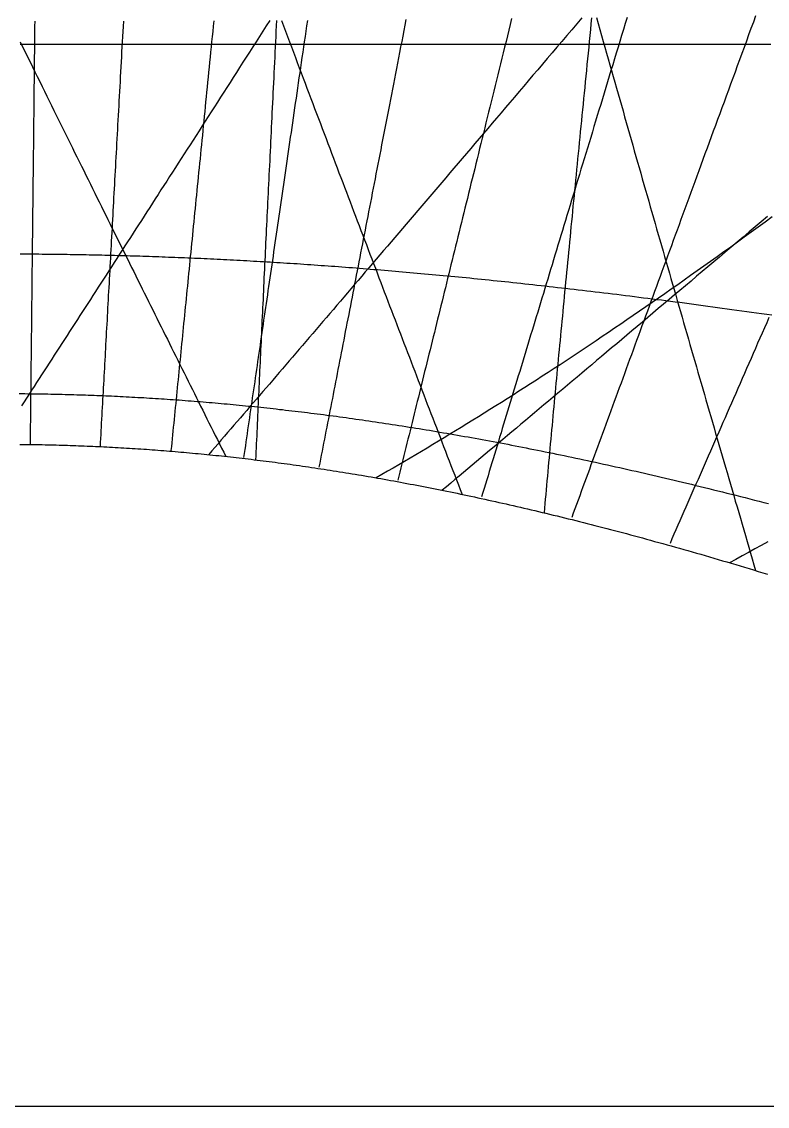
# Model space of a CAD drawing. Header units: millimetres. Extents: x -571 to 571, y -403 to 280.
# Drawn here: x 3.2 to 141, y -280 to -79.4 of the extents above; entities that cross this region are included whole.
import ezdxf

# ---------------------------------------------------------------- set-up
doc = ezdxf.new("R2010")
doc.units = ezdxf.units.MM
for name, color, linetype in [('DECL', 30, 'Continuous'), ('FAJR', 4, 'Continuous'), ('HOUR', 7, 'Continuous'), ('HOUR20', 8, 'Continuous'), ('OUTLINE', 7, 'Continuous'), ('RISE', 3, 'Continuous'), ('SET', 2, 'Continuous'), ('TEMP', 5, 'Continuous')]:
    doc.layers.add(name, color=color, linetype=linetype)

msp = doc.modelspace()

# ---------------------------------------------------------------- linework, layer by layer
at = {"layer": 'DECL'}
for points in [[(2.9, -83.6), (3.55, -83.6), (4.19, -83.6), (4.84, -83.6), (5.48, -83.6), (6.13, -83.6), (6.77, -83.6), (7.42, -83.6), (8.06, -83.6), (8.71, -83.6), (9.36, -83.6), (10, -83.6), (10.65, -83.6), (11.3, -83.6), (11.94, -83.6), (12.59, -83.6), (13.24, -83.6), (13.89, -83.6), (14.53, -83.6), (15.18, -83.6), (15.83, -83.6), (16.48, -83.6), (17.13, -83.6), (17.78, -83.6), (18.43, -83.6), (19.09, -83.6), (19.74, -83.6), (20.39, -83.6), (21.04, -83.6), (21.7, -83.6), (22.35, -83.6), (23, -83.6), (23.66, -83.6), (24.31, -83.6), (24.97, -83.6), (25.63, -83.6), (26.28, -83.6), (26.94, -83.6), (27.6, -83.6), (28.26, -83.6), (28.92, -83.6), (29.58, -83.6), (30.24, -83.6), (30.91, -83.6), (31.57, -83.6), (32.23, -83.6), (32.9, -83.6), (33.56, -83.6), (34.23, -83.6), (34.9, -83.6), (35.56, -83.6), (36.23, -83.6), (36.9, -83.6), (37.57, -83.6), (38.25, -83.6), (38.92, -83.6), (39.59, -83.6), (40.27, -83.6), (40.94, -83.6), (41.62, -83.6), (42.3, -83.6), (42.98, -83.6), (43.66, -83.6), (44.34, -83.6), (45.02, -83.6), (45.7, -83.6), (46.39, -83.6), (47.07, -83.6), (47.76, -83.6), (48.45, -83.6), (49.14, -83.6), (49.83, -83.6), (50.52, -83.6), (51.22, -83.6), (51.91, -83.6), (52.61, -83.6), (53.31, -83.6), (54, -83.6), (54.7, -83.6), (55.41, -83.6), (56.11, -83.6), (56.81, -83.6), (57.52, -83.6), (58.23, -83.6), (58.94, -83.6), (59.65, -83.6), (60.36, -83.6), (61.08, -83.6), (61.79, -83.6), (62.51, -83.6), (63.23, -83.6), (63.95, -83.6), (64.67, -83.6), (65.4, -83.6), (66.12, -83.6), (66.85, -83.6), (67.58, -83.6), (68.31, -83.6), (69.05, -83.6), (69.78, -83.6), (70.52, -83.6), (71.26, -83.6), (72, -83.6), (72.75, -83.6), (73.49, -83.6), (74.24, -83.6), (74.99, -83.6), (75.74, -83.6), (76.5, -83.6), (77.25, -83.6), (78.01, -83.6), (78.77, -83.6), (79.53, -83.6), (80.3, -83.6), (81.07, -83.6), (81.84, -83.6), (82.61, -83.6), (83.38, -83.6), (84.16, -83.6), (84.94, -83.6), (85.72, -83.6), (86.51, -83.6), (87.29, -83.6), (88.08, -83.6), (88.88, -83.6), (89.67, -83.6), (90.47, -83.6), (91.27, -83.6), (92.07, -83.6), (92.88, -83.6), (93.69, -83.6), (94.5, -83.6), (95.32, -83.6), (96.13, -83.6), (96.95, -83.6), (97.78, -83.6), (98.6, -83.6), (99.43, -83.6), (100.27, -83.6), (101.1, -83.6), (101.94, -83.6), (102.79, -83.6), (103.63, -83.6), (104.48, -83.6), (105.33, -83.6), (106.19, -83.6), (107.05, -83.6), (107.91, -83.6), (108.78, -83.6), (109.65, -83.6), (110.52, -83.6), (111.4, -83.6), (112.28, -83.6), (113.16, -83.6), (114.05, -83.6), (114.94, -83.6), (115.84, -83.6), (116.74, -83.6), (117.64, -83.6), (118.55, -83.6), (119.46, -83.6), (120.38, -83.6), (121.3, -83.6), (122.23, -83.6), (123.15, -83.6), (124.09, -83.6), (125.03, -83.6), (125.97, -83.6), (126.91, -83.6), (127.87, -83.6), (128.82, -83.6), (129.78, -83.6), (130.75, -83.6), (131.72, -83.6), (132.69, -83.6), (133.67, -83.6), (134.66, -83.6), (135.65, -83.6), (136.64, -83.6), (137.64, -83.6), (138.65, -83.6), (139.66, -83.6), (140.67, -83.6), (141.69, -83.6)], [(2.89, -122.36), (3.46, -122.36), (4.04, -122.37), (4.62, -122.37), (5.2, -122.37), (5.78, -122.38), (6.35, -122.38), (6.93, -122.39), (7.51, -122.39), (8.09, -122.4), (8.67, -122.4), (9.25, -122.41), (9.83, -122.42), (10.4, -122.43), (10.98, -122.43), (11.56, -122.44), (12.14, -122.45), (12.72, -122.46), (13.3, -122.47), (13.89, -122.48), (14.47, -122.49), (15.05, -122.5), (15.63, -122.51), (16.21, -122.52), (16.79, -122.53), (17.38, -122.55), (17.96, -122.56), (18.54, -122.57), (19.13, -122.59), (19.71, -122.6), (20.29, -122.62), (20.88, -122.63), (21.46, -122.65), (22.05, -122.66), (22.64, -122.68), (23.22, -122.7), (23.81, -122.71), (24.4, -122.73), (24.99, -122.75), (25.58, -122.77), (26.16, -122.79), (26.75, -122.81), (27.35, -122.83), (27.94, -122.85), (28.53, -122.87), (29.12, -122.89), (29.71, -122.91), (30.31, -122.94), (30.9, -122.96), (31.5, -122.98), (32.09, -123), (32.69, -123.03), (33.28, -123.05), (33.88, -123.08), (34.48, -123.1), (35.08, -123.13), (35.68, -123.16), (36.28, -123.18), (36.88, -123.21), (37.48, -123.24), (38.08, -123.27), (38.69, -123.3), (39.29, -123.32), (39.9, -123.35), (40.5, -123.38), (41.11, -123.42), (41.72, -123.45), (42.33, -123.48), (42.94, -123.51), (43.55, -123.54), (44.16, -123.58), (44.77, -123.61), (45.39, -123.64), (46, -123.68), (46.62, -123.71), (47.23, -123.75), (47.85, -123.79), (48.47, -123.82), (49.09, -123.86), (49.71, -123.9), (50.33, -123.93), (50.95, -123.97), (51.58, -124.01), (52.2, -124.05), (52.83, -124.09), (53.46, -124.13), (54.09, -124.17), (54.72, -124.22), (55.35, -124.26), (55.98, -124.3), (56.62, -124.34), (57.25, -124.39), (57.89, -124.43), (58.52, -124.48), (59.16, -124.52), (59.8, -124.57), (60.45, -124.62), (61.09, -124.66), (61.73, -124.71), (62.38, -124.76), (63.03, -124.81), (63.68, -124.86), (64.33, -124.91), (64.98, -124.96), (65.63, -125.01), (66.29, -125.06), (66.94, -125.11), (67.6, -125.16), (68.26, -125.22), (68.92, -125.27), (69.59, -125.33), (70.25, -125.38), (70.92, -125.44), (71.58, -125.49), (72.25, -125.55), (72.92, -125.61), (73.6, -125.67), (74.27, -125.73), (74.95, -125.78), (75.63, -125.84), (76.31, -125.91), (76.99, -125.97), (77.67, -126.03), (78.36, -126.09), (79.05, -126.15), (79.74, -126.22), (80.43, -126.28), (81.12, -126.35), (81.82, -126.41), (82.52, -126.48), (83.22, -126.55), (83.92, -126.62), (84.62, -126.68), (85.33, -126.75), (86.04, -126.82), (86.75, -126.89), (87.46, -126.97), (88.18, -127.04), (88.89, -127.11), (89.61, -127.18), (90.34, -127.26), (91.06, -127.33), (91.79, -127.41), (92.52, -127.48), (93.25, -127.56), (93.98, -127.64), (94.72, -127.72), (95.46, -127.8), (96.2, -127.88), (96.94, -127.96), (97.69, -128.04), (98.44, -128.12), (99.19, -128.21), (99.94, -128.29), (100.7, -128.37), (101.46, -128.46), (102.22, -128.55), (102.99, -128.63), (103.76, -128.72), (104.53, -128.81), (105.3, -128.9), (106.08, -128.99), (106.86, -129.08), (107.64, -129.17), (108.43, -129.27), (109.22, -129.36), (110.01, -129.46), (110.8, -129.55), (111.6, -129.65), (112.4, -129.75), (113.21, -129.84), (114.02, -129.94), (114.83, -130.04), (115.64, -130.15), (116.46, -130.25), (117.28, -130.35), (118.11, -130.46), (118.94, -130.56), (119.77, -130.67), (120.6, -130.77), (121.44, -130.88), (122.29, -130.99), (123.13, -131.1), (123.98, -131.21), (124.84, -131.32), (125.7, -131.44), (126.56, -131.55), (127.42, -131.67), (128.29, -131.78), (129.17, -131.9), (130.05, -132.02), (130.93, -132.14), (131.82, -132.26), (132.71, -132.38), (133.6, -132.5), (134.5, -132.63), (135.4, -132.75), (136.31, -132.88), (137.22, -133.01), (138.14, -133.13), (139.06, -133.26), (139.99, -133.4), (140.92, -133.53), (141.85, -133.66)], [(2.66, -148.21), (3.19, -148.21), (3.73, -148.21), (4.26, -148.22), (4.79, -148.22), (5.32, -148.23), (5.86, -148.24), (6.39, -148.24), (6.92, -148.25), (7.45, -148.26), (7.99, -148.27), (8.52, -148.28), (9.05, -148.29), (9.59, -148.3), (10.12, -148.31), (10.65, -148.33), (11.19, -148.34), (11.72, -148.35), (12.26, -148.37), (12.79, -148.38), (13.33, -148.4), (13.86, -148.42), (14.4, -148.43), (14.93, -148.45), (15.47, -148.47), (16.01, -148.49), (16.54, -148.51), (17.08, -148.53), (17.62, -148.55), (18.15, -148.57), (18.69, -148.6), (19.23, -148.62), (19.77, -148.64), (20.31, -148.67), (20.85, -148.69), (21.39, -148.72), (21.93, -148.75), (22.47, -148.77), (23.01, -148.8), (23.55, -148.83), (24.09, -148.86), (24.63, -148.89), (25.18, -148.92), (25.72, -148.95), (26.26, -148.98), (26.81, -149.02), (27.35, -149.05), (27.9, -149.08), (28.44, -149.12), (28.99, -149.16), (29.53, -149.19), (30.08, -149.23), (30.63, -149.27), (31.18, -149.3), (31.73, -149.34), (32.27, -149.38), (32.82, -149.42), (33.38, -149.46), (33.93, -149.51), (34.48, -149.55), (35.03, -149.59), (35.58, -149.64), (36.14, -149.68), (36.69, -149.73), (37.25, -149.77), (37.8, -149.82), (38.36, -149.87), (38.92, -149.92), (39.48, -149.97), (40.03, -150.01), (40.59, -150.07), (41.15, -150.12), (41.72, -150.17), (42.28, -150.22), (42.84, -150.28), (43.4, -150.33), (43.97, -150.38), (44.53, -150.44), (45.1, -150.5), (45.67, -150.55), (46.23, -150.61), (46.8, -150.67), (47.37, -150.73), (47.94, -150.79), (48.51, -150.85), (49.09, -150.92), (49.66, -150.98), (50.23, -151.04), (50.81, -151.11), (51.39, -151.17), (51.96, -151.24), (52.54, -151.3), (53.12, -151.37), (53.7, -151.44), (54.28, -151.51), (54.87, -151.58), (55.45, -151.65), (56.03, -151.72), (56.62, -151.79), (57.21, -151.87), (57.79, -151.94), (58.38, -152.02), (58.97, -152.09), (59.57, -152.17), (60.16, -152.25), (60.75, -152.33), (61.35, -152.4), (61.94, -152.48), (62.54, -152.57), (63.14, -152.65), (63.74, -152.73), (64.34, -152.81), (64.95, -152.9), (65.55, -152.98), (66.16, -153.07), (66.76, -153.16), (67.37, -153.25), (67.98, -153.33), (68.59, -153.43), (69.2, -153.52), (69.82, -153.61), (70.43, -153.7), (71.05, -153.79), (71.67, -153.89), (72.29, -153.98), (72.91, -154.08), (73.53, -154.18), (74.16, -154.28), (74.78, -154.38), (75.41, -154.48), (76.04, -154.58), (76.67, -154.68), (77.3, -154.78), (77.94, -154.89), (78.58, -154.99), (79.21, -155.1), (79.85, -155.21), (80.49, -155.32), (81.14, -155.43), (81.78, -155.54), (82.43, -155.65), (83.08, -155.76), (83.73, -155.88), (84.38, -155.99), (85.03, -156.11), (85.69, -156.22), (86.35, -156.34), (87.01, -156.46), (87.67, -156.58), (88.33, -156.7), (89, -156.82), (89.66, -156.95), (90.33, -157.07), (91.01, -157.2), (91.68, -157.33), (92.36, -157.45), (93.03, -157.58), (93.71, -157.71), (94.4, -157.85), (95.08, -157.98), (95.77, -158.11), (96.46, -158.25), (97.15, -158.39), (97.84, -158.52), (98.54, -158.66), (99.24, -158.8), (99.94, -158.94), (100.64, -159.09), (101.35, -159.23), (102.05, -159.38), (102.77, -159.52), (103.48, -159.67), (104.19, -159.82), (104.91, -159.97), (105.63, -160.12), (106.36, -160.28), (107.08, -160.43), (107.81, -160.59), (108.54, -160.74), (109.28, -160.9), (110.01, -161.06), (110.75, -161.23), (111.5, -161.39), (112.24, -161.55), (112.99, -161.72), (113.74, -161.89), (114.49, -162.06), (115.25, -162.23), (116.01, -162.4), (116.77, -162.57), (117.54, -162.75), (118.31, -162.92), (119.08, -163.1), (119.86, -163.28), (120.64, -163.46), (121.42, -163.64), (122.2, -163.83), (122.99, -164.01), (123.78, -164.2), (124.58, -164.39), (125.38, -164.58), (126.18, -164.78), (126.99, -164.97), (127.79, -165.17), (128.61, -165.36), (129.42, -165.56), (130.24, -165.76), (131.07, -165.97), (131.9, -166.17), (132.73, -166.38), (133.56, -166.59), (134.4, -166.8), (135.24, -167.01), (136.09, -167.22), (136.94, -167.44), (137.8, -167.66), (138.65, -167.88), (139.52, -168.1), (140.38, -168.32), (141.26, -168.55)], [(2.84, -157.59), (3.35, -157.59), (3.87, -157.59), (4.38, -157.6), (4.9, -157.61), (5.42, -157.61), (5.93, -157.62), (6.45, -157.63), (6.97, -157.64), (7.48, -157.65), (8, -157.66), (8.52, -157.67), (9.03, -157.69), (9.55, -157.7), (10.07, -157.71), (10.59, -157.73), (11.1, -157.74), (11.62, -157.76), (12.14, -157.77), (12.66, -157.79), (13.18, -157.81), (13.69, -157.83), (14.21, -157.85), (14.73, -157.87), (15.25, -157.89), (15.77, -157.91), (16.29, -157.93), (16.81, -157.96), (17.33, -157.98), (17.85, -158.01), (18.37, -158.03), (18.9, -158.06), (19.42, -158.08), (19.94, -158.11), (20.46, -158.14), (20.99, -158.17), (21.51, -158.2), (22.03, -158.23), (22.56, -158.26), (23.08, -158.29), (23.6, -158.33), (24.13, -158.36), (24.66, -158.39), (25.18, -158.43), (25.71, -158.47), (26.23, -158.5), (26.76, -158.54), (27.29, -158.58), (27.82, -158.62), (28.35, -158.66), (28.88, -158.7), (29.41, -158.74), (29.94, -158.78), (30.47, -158.82), (31, -158.87), (31.53, -158.91), (32.06, -158.96), (32.6, -159), (33.13, -159.05), (33.66, -159.1), (34.2, -159.15), (34.73, -159.2), (35.27, -159.25), (35.81, -159.3), (36.34, -159.35), (36.88, -159.4), (37.42, -159.45), (37.96, -159.51), (38.5, -159.56), (39.04, -159.62), (39.58, -159.67), (40.12, -159.73), (40.67, -159.79), (41.21, -159.85), (41.75, -159.91), (42.3, -159.97), (42.84, -160.03), (43.39, -160.09), (43.94, -160.16), (44.49, -160.22), (45.04, -160.28), (45.59, -160.35), (46.14, -160.42), (46.69, -160.48), (47.24, -160.55), (47.79, -160.62), (48.35, -160.69), (48.9, -160.76), (49.46, -160.83), (50.01, -160.91), (50.57, -160.98), (51.13, -161.05), (51.69, -161.13), (52.25, -161.21), (52.81, -161.28), (53.37, -161.36), (53.94, -161.44), (54.5, -161.52), (55.07, -161.6), (55.63, -161.68), (56.2, -161.76), (56.77, -161.85), (57.34, -161.93), (57.91, -162.02), (58.48, -162.1), (59.06, -162.19), (59.63, -162.28), (60.2, -162.37), (60.78, -162.46), (61.36, -162.55), (61.94, -162.64), (62.52, -162.73), (63.1, -162.83), (63.68, -162.92), (64.26, -163.02), (64.85, -163.12), (65.44, -163.21), (66.02, -163.31), (66.61, -163.41), (67.2, -163.51), (67.79, -163.62), (68.39, -163.72), (68.98, -163.82), (69.58, -163.93), (70.17, -164.03), (70.77, -164.14), (71.37, -164.25), (71.97, -164.36), (72.57, -164.47), (73.18, -164.58), (73.78, -164.69), (74.39, -164.81), (75, -164.92), (75.61, -165.04), (76.22, -165.15), (76.83, -165.27), (77.45, -165.39), (78.06, -165.51), (78.68, -165.63), (79.3, -165.75), (79.92, -165.88), (80.54, -166), (81.17, -166.13), (81.79, -166.26), (82.42, -166.38), (83.05, -166.51), (83.68, -166.64), (84.32, -166.78), (84.95, -166.91), (85.59, -167.04), (86.23, -167.18), (86.87, -167.32), (87.51, -167.45), (88.15, -167.59), (88.8, -167.73), (89.45, -167.88), (90.1, -168.02), (90.75, -168.16), (91.4, -168.31), (92.06, -168.45), (92.72, -168.6), (93.38, -168.75), (94.04, -168.9), (94.7, -169.06), (95.37, -169.21), (96.04, -169.36), (96.71, -169.52), (97.38, -169.68), (98.05, -169.84), (98.73, -170), (99.41, -170.16), (100.09, -170.32), (100.78, -170.49), (101.46, -170.65), (102.15, -170.82), (102.84, -170.99), (103.53, -171.16), (104.23, -171.33), (104.93, -171.51), (105.63, -171.68), (106.33, -171.86), (107.04, -172.04), (107.75, -172.21), (108.46, -172.4), (109.17, -172.58), (109.89, -172.76), (110.61, -172.95), (111.33, -173.14), (112.05, -173.33), (112.78, -173.52), (113.51, -173.71), (114.24, -173.9), (114.97, -174.1), (115.71, -174.3), (116.45, -174.49), (117.2, -174.7), (117.94, -174.9), (118.69, -175.1), (119.45, -175.31), (120.2, -175.52), (120.96, -175.73), (121.72, -175.94), (122.49, -176.15), (123.26, -176.37), (124.03, -176.58), (124.8, -176.8), (125.58, -177.02), (126.36, -177.24), (127.15, -177.47), (127.94, -177.7), (128.73, -177.92), (129.52, -178.15), (130.32, -178.39), (131.12, -178.62), (131.93, -178.86), (132.74, -179.1), (133.55, -179.34), (134.37, -179.58), (135.19, -179.82), (136.01, -180.07), (136.84, -180.32), (137.67, -180.57), (138.51, -180.82), (139.34, -181.08), (140.19, -181.34), (141.04, -181.6)]]:
    msp.add_lwpolyline(points, dxfattribs=at)
at = {"layer": 'FAJR'}
msp.add_lwpolyline([(141.93, -115.52), (140.63, -116.47), (139.34, -117.42), (138.05, -118.35), (136.78, -119.28), (135.51, -120.19), (134.26, -121.1), (133.01, -122), (131.76, -122.89), (130.53, -123.77), (129.3, -124.65), (128.08, -125.51), (126.86, -126.37), (125.66, -127.22), (124.46, -128.07), (123.26, -128.9), (122.08, -129.73), (120.89, -130.56), (119.72, -131.37), (118.55, -132.18), (117.39, -132.98), (116.23, -133.78), (115.08, -134.57), (113.93, -135.35), (112.79, -136.12), (111.65, -136.89), (110.52, -137.66), (109.39, -138.42), (108.26, -139.17), (107.15, -139.91), (106.03, -140.66), (104.92, -141.39), (103.82, -142.12), (102.71, -142.85), (101.61, -143.57), (100.52, -144.28), (99.43, -144.99), (98.34, -145.69), (97.25, -146.39), (96.17, -147.09), (95.09, -147.78), (94.02, -148.46), (92.94, -149.14), (91.87, -149.82), (90.81, -150.49), (89.74, -151.16), (88.68, -151.83), (87.61, -152.49), (86.55, -153.14), (85.5, -153.8), (84.44, -154.44), (83.38, -155.09), (82.33, -155.73), (81.28, -156.37), (80.23, -157), (79.18, -157.63), (78.13, -158.26), (77.08, -158.88), (76.03, -159.51), (74.98, -160.12), (73.93, -160.74), (72.88, -161.35), (71.84, -161.96), (70.79, -162.57), (69.74, -163.17), (68.69, -163.77)], dxfattribs=at)
at = {"layer": 'HOUR'}
for points in [[(5.56, -79.35), (5.55, -80.31), (5.54, -81.25), (5.53, -82.2), (5.52, -83.14), (5.51, -84.07), (5.5, -85), (5.49, -85.92), (5.48, -86.84), (5.47, -87.76), (5.46, -88.67), (5.45, -89.58), (5.44, -90.48), (5.43, -91.38), (5.42, -92.27), (5.41, -93.16), (5.4, -94.05), (5.39, -94.93), (5.38, -95.81), (5.37, -96.68), (5.36, -97.55), (5.35, -98.42), (5.34, -99.28), (5.33, -100.14), (5.32, -100.99), (5.32, -101.85), (5.31, -102.7), (5.3, -103.54), (5.29, -104.38), (5.28, -105.22), (5.27, -106.06), (5.26, -106.89), (5.25, -107.72), (5.24, -108.54), (5.23, -109.37), (5.22, -110.19), (5.22, -111), (5.21, -111.82), (5.2, -112.63), (5.19, -113.44), (5.18, -114.24), (5.17, -115.05), (5.16, -115.85), (5.15, -116.65), (5.15, -117.44), (5.14, -118.23), (5.13, -119.02), (5.12, -119.81), (5.11, -120.6), (5.1, -121.38), (5.09, -122.16), (5.09, -122.94), (5.08, -123.71), (5.07, -124.49), (5.06, -125.26), (5.05, -126.03), (5.04, -126.8), (5.04, -127.56), (5.03, -128.33), (5.02, -129.09), (5.01, -129.85), (5, -130.6), (4.99, -131.36), (4.99, -132.11), (4.98, -132.86), (4.97, -133.61), (4.96, -134.36), (4.95, -135.11), (4.95, -135.85), (4.94, -136.6), (4.93, -137.34), (4.92, -138.08), (4.91, -138.82), (4.91, -139.56), (4.9, -140.29), (4.89, -141.03), (4.88, -141.76), (4.87, -142.49), (4.87, -143.22), (4.86, -143.95), (4.85, -144.68), (4.84, -145.4), (4.83, -146.13), (4.83, -146.85), (4.82, -147.57), (4.81, -148.3), (4.8, -149.02), (4.79, -149.74), (4.79, -150.45), (4.78, -151.17), (4.77, -151.89), (4.76, -152.6), (4.76, -153.32), (4.75, -154.03), (4.74, -154.75), (4.73, -155.46), (4.73, -156.17), (4.72, -156.88), (4.71, -157.59)], [(55.98, -79.18), (55.83, -80.17), (55.69, -81.16), (55.55, -82.14), (55.4, -83.12), (55.26, -84.09), (55.12, -85.06), (54.98, -86.02), (54.84, -86.98), (54.7, -87.93), (54.57, -88.88), (54.43, -89.82), (54.29, -90.76), (54.16, -91.69), (54.02, -92.62), (53.89, -93.54), (53.75, -94.46), (53.62, -95.38), (53.48, -96.29), (53.35, -97.2), (53.22, -98.1), (53.09, -99), (52.96, -99.9), (52.83, -100.79), (52.7, -101.68), (52.57, -102.56), (52.44, -103.44), (52.32, -104.32), (52.19, -105.19), (52.06, -106.06), (51.94, -106.93), (51.81, -107.79), (51.68, -108.65), (51.56, -109.5), (51.44, -110.36), (51.31, -111.2), (51.19, -112.05), (51.07, -112.89), (50.94, -113.73), (50.82, -114.57), (50.7, -115.4), (50.58, -116.23), (50.46, -117.06), (50.34, -117.89), (50.22, -118.71), (50.1, -119.53), (49.98, -120.34), (49.86, -121.16), (49.74, -121.97), (49.63, -122.78), (49.51, -123.58), (49.39, -124.39), (49.27, -125.19), (49.16, -125.98), (49.04, -126.78), (48.93, -127.57), (48.81, -128.37), (48.7, -129.16), (48.58, -129.94), (48.47, -130.73), (48.35, -131.51), (48.24, -132.29), (48.13, -133.07), (48.01, -133.85), (47.9, -134.62), (47.79, -135.39), (47.68, -136.16), (47.56, -136.93), (47.45, -137.7), (47.34, -138.46), (47.23, -139.23), (47.12, -139.99), (47.01, -140.75), (46.9, -141.51), (46.79, -142.26), (46.68, -143.02), (46.57, -143.77), (46.46, -144.52), (46.35, -145.27), (46.24, -146.02), (46.13, -146.77), (46.02, -147.52), (45.91, -148.26), (45.8, -149), (45.7, -149.75), (45.59, -150.49), (45.48, -151.23), (45.37, -151.96), (45.27, -152.7), (45.16, -153.44), (45.05, -154.17), (44.94, -154.91), (44.84, -155.64), (44.73, -156.37), (44.62, -157.1), (44.52, -157.83), (44.41, -158.56), (44.31, -159.29), (44.2, -160.01)], [(115.1, -78.62), (114.76, -79.74), (114.43, -80.85), (114.09, -81.96), (113.76, -83.06), (113.43, -84.15), (113.1, -85.23), (112.77, -86.31), (112.44, -87.39), (112.12, -88.45), (111.8, -89.51), (111.48, -90.57), (111.16, -91.62), (110.84, -92.66), (110.53, -93.7), (110.22, -94.73), (109.9, -95.76), (109.59, -96.78), (109.29, -97.79), (108.98, -98.8), (108.68, -99.81), (108.37, -100.81), (108.07, -101.8), (107.77, -102.79), (107.47, -103.78), (107.17, -104.76), (106.88, -105.74), (106.58, -106.71), (106.29, -107.67), (106, -108.63), (105.71, -109.59), (105.42, -110.55), (105.13, -111.49), (104.84, -112.44), (104.56, -113.38), (104.27, -114.32), (103.99, -115.25), (103.71, -116.18), (103.43, -117.1), (103.15, -118.02), (102.87, -118.94), (102.59, -119.85), (102.32, -120.76), (102.04, -121.67), (101.77, -122.57), (101.5, -123.47), (101.23, -124.36), (100.96, -125.25), (100.69, -126.14), (100.42, -127.03), (100.15, -127.91), (99.88, -128.79), (99.62, -129.66), (99.35, -130.53), (99.09, -131.4), (98.83, -132.27), (98.57, -133.13), (98.3, -133.99), (98.04, -134.85), (97.78, -135.7), (97.53, -136.56), (97.27, -137.4), (97.01, -138.25), (96.76, -139.09), (96.5, -139.94), (96.25, -140.77), (95.99, -141.61), (95.74, -142.44), (95.49, -143.27), (95.24, -144.1), (94.99, -144.93), (94.74, -145.75), (94.49, -146.58), (94.24, -147.4), (93.99, -148.21), (93.74, -149.03), (93.5, -149.84), (93.25, -150.65), (93, -151.46), (92.76, -152.27), (92.51, -153.08), (92.27, -153.88), (92.03, -154.68), (91.79, -155.48), (91.54, -156.28), (91.3, -157.07), (91.06, -157.87), (90.82, -158.66), (90.58, -159.45), (90.34, -160.24), (90.1, -161.03), (89.86, -161.82), (89.62, -162.6), (89.39, -163.38), (89.15, -164.17), (88.91, -164.95), (88.68, -165.73), (88.44, -166.5), (88.2, -167.28)]]:
    msp.add_lwpolyline(points, dxfattribs=at)
at = {"layer": 'HOUR20'}
for points in [[(21.95, -79.33), (21.9, -80.29), (21.85, -81.24), (21.79, -82.19), (21.74, -83.13), (21.69, -84.07), (21.64, -85.01), (21.59, -85.94), (21.54, -86.86), (21.49, -87.78), (21.44, -88.7), (21.39, -89.61), (21.34, -90.52), (21.29, -91.42), (21.24, -92.32), (21.19, -93.21), (21.14, -94.1), (21.09, -94.99), (21.04, -95.87), (21, -96.75), (20.95, -97.63), (20.9, -98.5), (20.85, -99.37), (20.81, -100.23), (20.76, -101.09), (20.71, -101.95), (20.67, -102.8), (20.62, -103.65), (20.57, -104.5), (20.53, -105.34), (20.48, -106.18), (20.44, -107.01), (20.39, -107.85), (20.34, -108.68), (20.3, -109.51), (20.25, -110.33), (20.21, -111.15), (20.16, -111.97), (20.12, -112.78), (20.08, -113.6), (20.03, -114.41), (19.99, -115.21), (19.94, -116.02), (19.9, -116.82), (19.86, -117.62), (19.81, -118.41), (19.77, -119.21), (19.72, -120), (19.68, -120.79), (19.64, -121.57), (19.6, -122.36), (19.55, -123.14), (19.51, -123.92), (19.47, -124.7), (19.43, -125.47), (19.38, -126.24), (19.34, -127.02), (19.3, -127.78), (19.26, -128.55), (19.22, -129.32), (19.17, -130.08), (19.13, -130.84), (19.09, -131.6), (19.05, -132.35), (19.01, -133.11), (18.97, -133.86), (18.93, -134.61), (18.88, -135.36), (18.84, -136.11), (18.8, -136.86), (18.76, -137.6), (18.72, -138.35), (18.68, -139.09), (18.64, -139.83), (18.6, -140.57), (18.56, -141.3), (18.52, -142.04), (18.48, -142.77), (18.44, -143.51), (18.4, -144.24), (18.36, -144.97), (18.32, -145.7), (18.28, -146.43), (18.24, -147.15), (18.2, -147.88), (18.16, -148.6), (18.12, -149.32), (18.08, -150.05), (18.04, -150.77), (18, -151.49), (17.96, -152.21), (17.92, -152.93), (17.88, -153.64), (17.84, -154.36), (17.81, -155.07), (17.77, -155.79), (17.73, -156.5), (17.69, -157.22), (17.65, -157.93)], [(38.66, -79.27), (38.57, -80.24), (38.47, -81.21), (38.37, -82.17), (38.28, -83.13), (38.19, -84.08), (38.09, -85.03), (38, -85.97), (37.9, -86.91), (37.81, -87.84), (37.72, -88.77), (37.63, -89.69), (37.54, -90.61), (37.45, -91.52), (37.35, -92.43), (37.26, -93.34), (37.17, -94.24), (37.09, -95.14), (37, -96.03), (36.91, -96.92), (36.82, -97.81), (36.73, -98.69), (36.65, -99.57), (36.56, -100.44), (36.47, -101.31), (36.39, -102.18), (36.3, -103.05), (36.21, -103.91), (36.13, -104.76), (36.04, -105.61), (35.96, -106.46), (35.88, -107.31), (35.79, -108.15), (35.71, -108.99), (35.63, -109.83), (35.54, -110.66), (35.46, -111.49), (35.38, -112.32), (35.3, -113.15), (35.21, -113.97), (35.13, -114.79), (35.05, -115.6), (34.97, -116.42), (34.89, -117.23), (34.81, -118.03), (34.73, -118.84), (34.65, -119.64), (34.57, -120.44), (34.49, -121.24), (34.41, -122.03), (34.33, -122.83), (34.25, -123.62), (34.18, -124.4), (34.1, -125.19), (34.02, -125.97), (33.94, -126.75), (33.87, -127.53), (33.79, -128.31), (33.71, -129.08), (33.63, -129.86), (33.56, -130.63), (33.48, -131.39), (33.4, -132.16), (33.33, -132.93), (33.25, -133.69), (33.18, -134.45), (33.1, -135.21), (33.03, -135.96), (32.95, -136.72), (32.88, -137.47), (32.8, -138.22), (32.73, -138.98), (32.65, -139.72), (32.58, -140.47), (32.5, -141.22), (32.43, -141.96), (32.36, -142.7), (32.28, -143.44), (32.21, -144.18), (32.14, -144.92), (32.06, -145.66), (31.99, -146.39), (31.92, -147.13), (31.84, -147.86), (31.77, -148.59), (31.7, -149.32), (31.63, -150.05), (31.55, -150.78), (31.48, -151.51), (31.41, -152.24), (31.34, -152.96), (31.26, -153.68), (31.19, -154.41), (31.12, -155.13), (31.05, -155.85), (30.98, -156.57), (30.91, -157.29), (30.83, -158.01), (30.76, -158.73)], [(74.22, -79.04), (74.02, -80.07), (73.82, -81.08), (73.62, -82.1), (73.43, -83.1), (73.23, -84.1), (73.04, -85.1), (72.85, -86.09), (72.65, -87.08), (72.46, -88.06), (72.27, -89.03), (72.09, -90), (71.9, -90.97), (71.71, -91.93), (71.52, -92.88), (71.34, -93.84), (71.16, -94.78), (70.97, -95.72), (70.79, -96.66), (70.61, -97.59), (70.43, -98.52), (70.25, -99.45), (70.07, -100.37), (69.89, -101.28), (69.71, -102.19), (69.54, -103.1), (69.36, -104.01), (69.19, -104.91), (69.01, -105.8), (68.84, -106.69), (68.67, -107.58), (68.5, -108.47), (68.32, -109.35), (68.15, -110.23), (67.98, -111.1), (67.81, -111.97), (67.65, -112.84), (67.48, -113.7), (67.31, -114.56), (67.14, -115.42), (66.98, -116.27), (66.81, -117.13), (66.65, -117.97), (66.48, -118.82), (66.32, -119.66), (66.16, -120.5), (65.99, -121.33), (65.83, -122.17), (65.67, -123), (65.51, -123.83), (65.35, -124.65), (65.19, -125.47), (65.03, -126.29), (64.87, -127.11), (64.71, -127.92), (64.55, -128.74), (64.4, -129.54), (64.24, -130.35), (64.08, -131.16), (63.93, -131.96), (63.77, -132.76), (63.62, -133.56), (63.46, -134.35), (63.31, -135.15), (63.15, -135.94), (63, -136.73), (62.85, -137.51), (62.7, -138.3), (62.54, -139.08), (62.39, -139.86), (62.24, -140.64), (62.09, -141.42), (61.94, -142.19), (61.79, -142.97), (61.64, -143.74), (61.49, -144.51), (61.34, -145.28), (61.19, -146.05), (61.04, -146.81), (60.89, -147.57), (60.74, -148.34), (60.6, -149.1), (60.45, -149.86), (60.3, -150.61), (60.15, -151.37), (60.01, -152.12), (59.86, -152.88), (59.71, -153.63), (59.57, -154.38), (59.42, -155.13), (59.28, -155.88), (59.13, -156.63), (58.99, -157.37), (58.84, -158.12), (58.7, -158.86), (58.55, -159.6), (58.41, -160.35), (58.27, -161.09), (58.12, -161.83)], [(93.76, -78.86), (93.5, -79.93), (93.24, -80.98), (92.98, -82.04), (92.72, -83.08), (92.46, -84.12), (92.21, -85.16), (91.95, -86.19), (91.7, -87.21), (91.45, -88.23), (91.2, -89.24), (90.95, -90.25), (90.71, -91.25), (90.46, -92.25), (90.22, -93.24), (89.97, -94.22), (89.73, -95.21), (89.49, -96.18), (89.25, -97.15), (89.01, -98.12), (88.78, -99.08), (88.54, -100.04), (88.3, -100.99), (88.07, -101.94), (87.84, -102.88), (87.61, -103.82), (87.38, -104.76), (87.15, -105.69), (86.92, -106.62), (86.69, -107.54), (86.46, -108.46), (86.24, -109.37), (86.01, -110.28), (85.79, -111.19), (85.57, -112.09), (85.35, -112.99), (85.12, -113.89), (84.91, -114.78), (84.69, -115.67), (84.47, -116.56), (84.25, -117.44), (84.03, -118.31), (83.82, -119.19), (83.6, -120.06), (83.39, -120.93), (83.18, -121.79), (82.96, -122.66), (82.75, -123.52), (82.54, -124.37), (82.33, -125.22), (82.12, -126.07), (81.91, -126.92), (81.7, -127.76), (81.5, -128.61), (81.29, -129.44), (81.08, -130.28), (80.88, -131.11), (80.67, -131.94), (80.47, -132.77), (80.27, -133.6), (80.06, -134.42), (79.86, -135.24), (79.66, -136.06), (79.46, -136.87), (79.26, -137.69), (79.06, -138.5), (78.86, -139.31), (78.66, -140.11), (78.46, -140.92), (78.26, -141.72), (78.07, -142.52), (77.87, -143.32), (77.67, -144.11), (77.48, -144.91), (77.28, -145.7), (77.09, -146.49), (76.89, -147.28), (76.7, -148.06), (76.51, -148.85), (76.31, -149.63), (76.12, -150.41), (75.93, -151.19), (75.74, -151.97), (75.54, -152.75), (75.35, -153.52), (75.16, -154.29), (74.97, -155.07), (74.78, -155.84), (74.59, -156.61), (74.4, -157.37), (74.22, -158.14), (74.03, -158.9), (73.84, -159.67), (73.65, -160.43), (73.46, -161.19), (73.28, -161.95), (73.09, -162.71), (72.9, -163.46), (72.72, -164.22)], [(138.88, -78.32), (138.45, -79.51), (138.01, -80.69), (137.58, -81.86), (137.16, -83.02), (136.73, -84.18), (136.31, -85.33), (135.89, -86.47), (135.48, -87.61), (135.06, -88.74), (134.65, -89.86), (134.24, -90.98), (133.84, -92.09), (133.43, -93.19), (133.03, -94.29), (132.63, -95.38), (132.23, -96.46), (131.84, -97.54), (131.44, -98.61), (131.05, -99.68), (130.66, -100.74), (130.28, -101.79), (129.89, -102.84), (129.51, -103.88), (129.13, -104.92), (128.75, -105.95), (128.38, -106.98), (128, -108), (127.63, -109.02), (127.26, -110.03), (126.89, -111.04), (126.52, -112.04), (126.16, -113.04), (125.79, -114.03), (125.43, -115.02), (125.07, -116), (124.71, -116.98), (124.35, -117.95), (124, -118.92), (123.64, -119.89), (123.29, -120.85), (122.94, -121.8), (122.59, -122.76), (122.24, -123.7), (121.9, -124.65), (121.55, -125.59), (121.21, -126.53), (120.87, -127.46), (120.53, -128.39), (120.19, -129.31), (119.85, -130.23), (119.51, -131.15), (119.18, -132.07), (118.85, -132.98), (118.51, -133.88), (118.18, -134.79), (117.85, -135.69), (117.52, -136.59), (117.19, -137.48), (116.87, -138.37), (116.54, -139.26), (116.22, -140.14), (115.9, -141.02), (115.57, -141.9), (115.25, -142.78), (114.93, -143.65), (114.61, -144.52), (114.3, -145.39), (113.98, -146.25), (113.66, -147.11), (113.35, -147.97), (113.03, -148.83), (112.72, -149.68), (112.41, -150.53), (112.1, -151.38), (111.79, -152.23), (111.48, -153.07), (111.17, -153.92), (110.86, -154.75), (110.55, -155.59), (110.25, -156.43), (109.94, -157.26), (109.64, -158.09), (109.33, -158.92), (109.03, -159.74), (108.73, -160.57), (108.43, -161.39), (108.13, -162.21), (107.83, -163.03), (107.53, -163.85), (107.23, -164.66), (106.93, -165.47), (106.63, -166.29), (106.34, -167.1), (106.04, -167.9), (105.75, -168.71), (105.45, -169.51), (105.16, -170.32), (104.86, -171.12)], [(141.34, -134.13), (140.92, -135.09), (140.5, -136.05), (140.08, -137.01), (139.67, -137.96), (139.25, -138.9), (138.84, -139.85), (138.43, -140.79), (138.02, -141.72), (137.61, -142.65), (137.2, -143.58), (136.8, -144.51), (136.39, -145.43), (135.99, -146.35), (135.59, -147.26), (135.19, -148.17), (134.79, -149.08), (134.39, -149.98), (134, -150.89), (133.6, -151.78), (133.21, -152.68), (132.82, -153.57), (132.43, -154.46), (132.04, -155.35), (131.65, -156.23), (131.27, -157.11), (130.88, -157.99), (130.5, -158.87), (130.12, -159.74), (129.73, -160.61), (129.35, -161.48), (128.97, -162.35), (128.6, -163.21), (128.22, -164.07), (127.84, -164.93), (127.47, -165.78), (127.09, -166.64), (126.72, -167.49), (126.35, -168.34), (125.98, -169.18), (125.6, -170.03), (125.24, -170.87), (124.87, -171.71), (124.5, -172.55), (124.13, -173.39), (123.77, -174.22), (123.4, -175.05), (123.04, -175.89)]]:
    msp.add_lwpolyline(points, dxfattribs=at)
at = {"layer": 'OUTLINE'}
msp.add_lwpolyline([(-570, -280), (570, -280), (570, 280), (-570, 280)], close=True, dxfattribs=at)
at = {"layer": 'RISE'}
for points in [[(49.01, -79.21), (48.38, -80.2), (47.75, -81.18), (47.13, -82.15), (46.51, -83.12), (45.89, -84.08), (45.28, -85.04), (44.67, -85.99), (44.06, -86.93), (43.46, -87.87), (42.86, -88.8), (42.27, -89.73), (41.68, -90.65), (41.09, -91.57), (40.51, -92.48), (39.93, -93.38), (39.35, -94.28), (38.78, -95.18), (38.2, -96.07), (37.64, -96.95), (37.07, -97.84), (36.51, -98.71), (35.95, -99.58), (35.39, -100.45), (34.84, -101.31), (34.29, -102.17), (33.74, -103.02), (33.19, -103.87), (32.65, -104.72), (32.11, -105.56), (31.57, -106.4), (31.03, -107.23), (30.5, -108.06), (29.97, -108.89), (29.44, -109.71), (28.91, -110.53), (28.39, -111.35), (27.86, -112.16), (27.34, -112.97), (26.83, -113.77), (26.31, -114.58), (25.79, -115.37), (25.28, -116.17), (24.77, -116.96), (24.26, -117.75), (23.75, -118.54), (23.25, -119.33), (22.75, -120.11), (22.24, -120.89), (21.74, -121.66), (21.24, -122.44), (20.75, -123.21), (20.25, -123.98), (19.76, -124.74), (19.26, -125.51), (18.77, -126.27), (18.28, -127.03), (17.79, -127.78), (17.31, -128.54), (16.82, -129.29), (16.33, -130.04), (15.85, -130.79), (15.37, -131.54), (14.89, -132.28), (14.41, -133.03), (13.93, -133.77), (13.45, -134.51), (12.97, -135.25), (12.5, -135.98), (12.02, -136.72), (11.55, -137.45), (11.07, -138.18), (10.6, -138.91), (10.13, -139.64), (9.66, -140.37), (9.19, -141.1), (8.72, -141.82), (8.25, -142.55), (7.78, -143.27), (7.31, -143.99), (6.84, -144.71), (6.38, -145.43), (5.91, -146.15), (5.45, -146.87), (4.98, -147.59), (4.52, -148.31), (4.05, -149.02), (3.59, -149.74), (3.12, -150.45)], [(106.74, -78.7), (105.8, -79.81), (104.87, -80.91), (103.95, -81.99), (103.03, -83.07), (102.12, -84.14), (101.22, -85.2), (100.33, -86.24), (99.45, -87.29), (98.57, -88.32), (97.7, -89.34), (96.84, -90.36), (95.98, -91.37), (95.13, -92.36), (94.28, -93.36), (93.45, -94.34), (92.62, -95.32), (91.79, -96.29), (90.97, -97.25), (90.16, -98.2), (89.35, -99.15), (88.55, -100.09), (87.76, -101.03), (86.97, -101.96), (86.18, -102.88), (85.4, -103.79), (84.63, -104.7), (83.86, -105.61), (83.09, -106.5), (82.33, -107.39), (81.58, -108.28), (80.83, -109.16), (80.08, -110.03), (79.34, -110.9), (78.61, -111.76), (77.88, -112.62), (77.15, -113.48), (76.43, -114.32), (75.71, -115.17), (74.99, -116), (74.28, -116.84), (73.57, -117.67), (72.87, -118.49), (72.17, -119.31), (71.47, -120.12), (70.78, -120.93), (70.09, -121.74), (69.41, -122.54), (68.73, -123.34), (68.05, -124.14), (67.37, -124.93), (66.7, -125.71), (66.03, -126.49), (65.37, -127.27), (64.7, -128.05), (64.04, -128.82), (63.39, -129.59), (62.73, -130.35), (62.08, -131.11), (61.44, -131.87), (60.79, -132.62), (60.15, -133.38), (59.51, -134.12), (58.87, -134.87), (58.23, -135.61), (57.6, -136.35), (56.97, -137.09), (56.34, -137.82), (55.72, -138.55), (55.09, -139.28), (54.47, -140.01), (53.85, -140.73), (53.23, -141.45), (52.62, -142.17), (52, -142.88), (51.39, -143.6), (50.78, -144.31), (50.17, -145.02), (49.57, -145.72), (48.96, -146.43), (48.36, -147.13), (47.76, -147.83), (47.16, -148.53), (46.56, -149.23), (45.96, -149.92), (45.37, -150.61), (44.78, -151.31), (44.18, -152), (43.59, -152.68), (43, -153.37), (42.41, -154.06), (41.83, -154.74), (41.24, -155.42), (40.65, -156.1), (40.07, -156.78), (39.49, -157.46), (38.9, -158.14), (38.32, -158.81), (37.74, -159.49)], [(141.06, -115.44), (139.92, -116.41), (138.78, -117.37), (137.66, -118.31), (136.55, -119.25), (135.45, -120.19), (134.35, -121.11), (133.27, -122.03), (132.19, -122.94), (131.12, -123.84), (130.06, -124.73), (129.01, -125.62), (127.97, -126.5), (126.93, -127.38), (125.9, -128.24), (124.88, -129.11), (123.87, -129.96), (122.86, -130.81), (121.86, -131.65), (120.87, -132.49), (119.89, -133.32), (118.91, -134.14), (117.94, -134.96), (116.97, -135.78), (116.01, -136.58), (115.06, -137.39), (114.12, -138.18), (113.18, -138.98), (112.24, -139.76), (111.31, -140.55), (110.39, -141.32), (109.47, -142.1), (108.56, -142.86), (107.65, -143.63), (106.75, -144.39), (105.86, -145.14), (104.97, -145.89), (104.08, -146.63), (103.2, -147.38), (102.32, -148.11), (101.45, -148.85), (100.58, -149.58), (99.72, -150.3), (98.86, -151.02), (98.01, -151.74), (97.16, -152.46), (96.31, -153.17), (95.47, -153.87), (94.63, -154.58), (93.8, -155.28), (92.97, -155.97), (92.14, -156.67), (91.32, -157.36), (90.5, -158.05), (89.69, -158.73), (88.87, -159.41), (88.07, -160.09), (87.26, -160.77), (86.46, -161.44), (85.66, -162.11), (84.86, -162.78), (84.07, -163.44), (83.28, -164.11), (82.49, -164.77), (81.71, -165.42), (80.93, -166.08)], [(141.12, -175.62), (139.92, -176.28), (138.74, -176.93), (137.56, -177.57), (136.38, -178.22), (135.22, -178.85), (134.06, -179.49)]]:
    msp.add_lwpolyline(points, dxfattribs=at)
at = {"layer": 'SET'}
for points in [[(51.19, -79.2), (51.56, -80.18), (51.93, -81.17), (52.3, -82.14), (52.66, -83.12), (53.03, -84.09), (53.39, -85.06), (53.76, -86.02), (54.12, -86.98), (54.48, -87.94), (54.84, -88.89), (55.2, -89.84), (55.56, -90.79), (55.91, -91.73), (56.27, -92.67), (56.62, -93.61), (56.98, -94.54), (57.33, -95.47), (57.68, -96.4), (58.03, -97.33), (58.38, -98.25), (58.73, -99.17), (59.08, -100.09), (59.43, -101.01), (59.77, -101.92), (60.12, -102.83), (60.46, -103.74), (60.81, -104.65), (61.15, -105.55), (61.49, -106.45), (61.83, -107.36), (62.17, -108.25), (62.51, -109.15), (62.85, -110.04), (63.19, -110.94), (63.53, -111.83), (63.87, -112.72), (64.21, -113.6), (64.54, -114.49), (64.88, -115.38), (65.21, -116.26), (65.55, -117.14), (65.89, -118.02), (66.22, -118.9), (66.55, -119.78), (66.89, -120.65), (67.22, -121.53), (67.55, -122.4), (67.89, -123.28), (68.22, -124.15), (68.55, -125.02), (68.88, -125.89), (69.22, -126.76), (69.55, -127.63), (69.88, -128.5), (70.21, -129.37), (70.54, -130.23), (70.87, -131.1), (71.2, -131.96), (71.53, -132.83), (71.86, -133.7), (72.19, -134.56), (72.53, -135.43), (72.86, -136.29), (73.19, -137.15), (73.52, -138.02), (73.85, -138.88), (74.18, -139.75), (74.51, -140.61), (74.84, -141.47), (75.17, -142.34), (75.5, -143.2), (75.84, -144.07), (76.17, -144.93), (76.5, -145.8), (76.83, -146.66), (77.16, -147.53), (77.5, -148.4), (77.83, -149.27), (78.16, -150.13), (78.5, -151), (78.83, -151.87), (79.17, -152.74), (79.5, -153.61), (79.84, -154.49), (80.17, -155.36), (80.51, -156.23), (80.85, -157.11), (81.18, -157.99), (81.52, -158.87), (81.86, -159.74), (82.2, -160.63), (82.54, -161.51), (82.88, -162.39), (83.22, -163.28), (83.56, -164.16), (83.91, -165.05), (84.25, -165.94), (84.59, -166.83)], [(109.45, -78.67), (109.77, -79.77), (110.08, -80.87), (110.39, -81.97), (110.7, -83.06), (111, -84.15), (111.31, -85.23), (111.62, -86.32), (111.92, -87.4), (112.23, -88.47), (112.53, -89.55), (112.84, -90.62), (113.14, -91.69), (113.44, -92.75), (113.75, -93.81), (114.05, -94.88), (114.35, -95.93), (114.65, -96.99), (114.95, -98.05), (115.25, -99.1), (115.55, -100.15), (115.85, -101.2), (116.14, -102.24), (116.44, -103.29), (116.74, -104.33), (117.04, -105.37), (117.33, -106.41), (117.63, -107.44), (117.92, -108.48), (118.22, -109.52), (118.51, -110.55), (118.81, -111.58), (119.1, -112.61), (119.4, -113.64), (119.69, -114.67), (119.99, -115.69), (120.28, -116.72), (120.57, -117.74), (120.87, -118.77), (121.16, -119.79), (121.45, -120.81), (121.75, -121.84), (122.04, -122.86), (122.33, -123.88), (122.63, -124.9), (122.92, -125.92), (123.21, -126.93), (123.5, -127.95), (123.8, -128.97), (124.09, -129.99), (124.38, -131.01), (124.68, -132.02), (124.97, -133.04), (125.26, -134.06), (125.56, -135.08), (125.85, -136.1), (126.14, -137.11), (126.44, -138.13), (126.73, -139.15), (127.02, -140.17), (127.32, -141.19), (127.61, -142.21), (127.91, -143.23), (128.2, -144.25), (128.5, -145.27), (128.8, -146.3), (129.09, -147.32), (129.39, -148.34), (129.69, -149.37), (129.98, -150.4), (130.28, -151.42), (130.58, -152.45), (130.88, -153.48), (131.18, -154.51), (131.48, -155.55), (131.78, -156.58), (132.08, -157.62), (132.38, -158.65), (132.68, -159.69), (132.99, -160.73), (133.29, -161.78), (133.59, -162.82), (133.9, -163.87), (134.2, -164.92), (134.51, -165.97), (134.82, -167.02), (135.12, -168.07), (135.43, -169.13), (135.74, -170.19), (136.05, -171.25), (136.36, -172.32), (136.67, -173.38), (136.99, -174.45), (137.3, -175.53), (137.61, -176.6), (137.93, -177.68), (138.25, -178.76), (138.56, -179.85), (138.88, -180.94)], [(2.87, -83.14), (3.33, -84.07), (3.79, -85), (4.24, -85.92), (4.7, -86.84), (5.15, -87.76), (5.6, -88.67), (6.04, -89.58), (6.49, -90.48), (6.93, -91.38), (7.37, -92.28), (7.81, -93.17), (8.25, -94.05), (8.68, -94.94), (9.12, -95.82), (9.55, -96.69), (9.98, -97.57), (10.41, -98.44), (10.84, -99.3), (11.26, -100.17), (11.69, -101.03), (12.11, -101.88), (12.53, -102.74), (12.95, -103.59), (13.37, -104.44), (13.79, -105.28), (14.2, -106.12), (14.62, -106.96), (15.03, -107.8), (15.44, -108.63), (15.85, -109.46), (16.26, -110.29), (16.67, -111.12), (17.08, -111.94), (17.49, -112.76), (17.89, -113.58), (18.3, -114.4), (18.7, -115.22), (19.1, -116.03), (19.5, -116.84), (19.9, -117.65), (20.3, -118.46), (20.7, -119.26), (21.1, -120.06), (21.5, -120.87), (21.89, -121.67), (22.29, -122.46), (22.69, -123.26), (23.08, -124.06), (23.47, -124.85), (23.87, -125.64), (24.26, -126.43), (24.65, -127.22), (25.04, -128.01), (25.43, -128.8), (25.82, -129.58), (26.21, -130.37), (26.6, -131.15), (26.99, -131.93), (27.38, -132.71), (27.77, -133.49), (28.15, -134.27), (28.54, -135.05), (28.93, -135.83), (29.31, -136.61), (29.7, -137.38), (30.09, -138.16), (30.47, -138.93), (30.86, -139.71), (31.24, -140.48), (31.63, -141.25), (32.01, -142.03), (32.4, -142.8), (32.78, -143.57), (33.17, -144.34), (33.55, -145.12), (33.94, -145.89), (34.32, -146.66), (34.71, -147.43), (35.09, -148.2), (35.48, -148.98), (35.87, -149.75), (36.25, -150.52), (36.64, -151.29), (37.02, -152.06), (37.41, -152.84), (37.79, -153.61), (38.18, -154.38), (38.57, -155.16), (38.96, -155.93), (39.34, -156.71), (39.73, -157.48), (40.12, -158.26), (40.51, -159.04), (40.9, -159.81)]]:
    msp.add_lwpolyline(points, dxfattribs=at)
at = {"layer": 'TEMP'}
for points in [[(50.28, -79.2), (50.23, -80.19), (50.18, -81.17), (50.13, -82.15), (50.09, -83.12), (50.04, -84.09), (49.99, -85.05), (49.94, -86.01), (49.9, -86.96), (49.85, -87.91), (49.8, -88.85), (49.76, -89.79), (49.71, -90.73), (49.67, -91.66), (49.62, -92.58), (49.58, -93.5), (49.53, -94.42), (49.49, -95.34), (49.44, -96.25), (49.4, -97.15), (49.35, -98.05), (49.31, -98.95), (49.27, -99.85), (49.22, -100.74), (49.18, -101.63), (49.14, -102.51), (49.09, -103.39), (49.05, -104.27), (49.01, -105.14), (48.97, -106.01), (48.92, -106.88), (48.88, -107.74), (48.84, -108.6), (48.8, -109.46), (48.76, -110.31), (48.72, -111.16), (48.67, -112.01), (48.63, -112.85), (48.59, -113.7), (48.55, -114.53), (48.51, -115.37), (48.47, -116.2), (48.43, -117.03), (48.39, -117.86), (48.35, -118.69), (48.31, -119.51), (48.27, -120.33), (48.23, -121.15), (48.2, -121.96), (48.16, -122.78), (48.12, -123.59), (48.08, -124.4), (48.04, -125.2), (48, -126.01), (47.96, -126.81), (47.93, -127.61), (47.89, -128.4), (47.85, -129.2), (47.81, -129.99), (47.78, -130.78), (47.74, -131.57), (47.7, -132.36), (47.66, -133.14), (47.63, -133.93), (47.59, -134.71), (47.55, -135.49), (47.52, -136.27), (47.48, -137.04), (47.44, -137.82), (47.41, -138.59), (47.37, -139.36), (47.34, -140.13), (47.3, -140.9), (47.26, -141.67), (47.23, -142.43), (47.19, -143.2), (47.16, -143.96), (47.12, -144.72), (47.09, -145.48), (47.05, -146.24), (47.02, -147), (46.98, -147.75), (46.95, -148.51), (46.91, -149.26), (46.88, -150.01), (46.85, -150.77), (46.81, -151.52), (46.78, -152.27), (46.74, -153.01), (46.71, -153.76), (46.68, -154.51), (46.64, -155.25), (46.61, -156), (46.58, -156.74), (46.54, -157.49), (46.51, -158.23), (46.48, -158.97), (46.44, -159.71), (46.41, -160.45)], [(108.54, -78.68), (108.43, -79.79), (108.33, -80.88), (108.22, -81.98), (108.11, -83.06), (108, -84.14), (107.9, -85.22), (107.79, -86.29), (107.68, -87.36), (107.58, -88.42), (107.47, -89.47), (107.37, -90.52), (107.27, -91.57), (107.16, -92.61), (107.06, -93.65), (106.96, -94.68), (106.86, -95.71), (106.75, -96.73), (106.65, -97.75), (106.55, -98.77), (106.45, -99.78), (106.35, -100.79), (106.26, -101.79), (106.16, -102.79), (106.06, -103.78), (105.96, -104.77), (105.86, -105.76), (105.77, -106.75), (105.67, -107.72), (105.58, -108.7), (105.48, -109.67), (105.39, -110.64), (105.29, -111.61), (105.2, -112.57), (105.1, -113.53), (105.01, -114.49), (104.92, -115.44), (104.82, -116.39), (104.73, -117.33), (104.64, -118.28), (104.55, -119.22), (104.46, -120.16), (104.37, -121.09), (104.27, -122.02), (104.18, -122.95), (104.09, -123.88), (104.01, -124.8), (103.92, -125.72), (103.83, -126.64), (103.74, -127.55), (103.65, -128.47), (103.56, -129.38), (103.48, -130.29), (103.39, -131.19), (103.3, -132.1), (103.21, -133), (103.13, -133.9), (103.04, -134.79), (102.96, -135.69), (102.87, -136.58), (102.79, -137.47), (102.7, -138.36), (102.62, -139.25), (102.53, -140.13), (102.45, -141.02), (102.37, -141.9), (102.28, -142.78), (102.2, -143.66), (102.12, -144.53), (102.03, -145.41), (101.95, -146.28), (101.87, -147.15), (101.79, -148.02), (101.71, -148.89), (101.63, -149.76), (101.54, -150.62), (101.46, -151.49), (101.38, -152.35), (101.3, -153.21), (101.22, -154.07), (101.14, -154.93), (101.06, -155.79), (100.99, -156.65), (100.91, -157.5), (100.83, -158.36), (100.75, -159.21), (100.67, -160.07), (100.59, -160.92), (100.52, -161.77), (100.44, -162.62), (100.36, -163.47), (100.28, -164.32), (100.21, -165.17), (100.13, -166.01), (100.05, -166.86), (99.98, -167.71), (99.9, -168.55), (99.83, -169.4), (99.75, -170.24)]]:
    msp.add_lwpolyline(points, dxfattribs=at)

doc.saveas('drawing.dxf')
